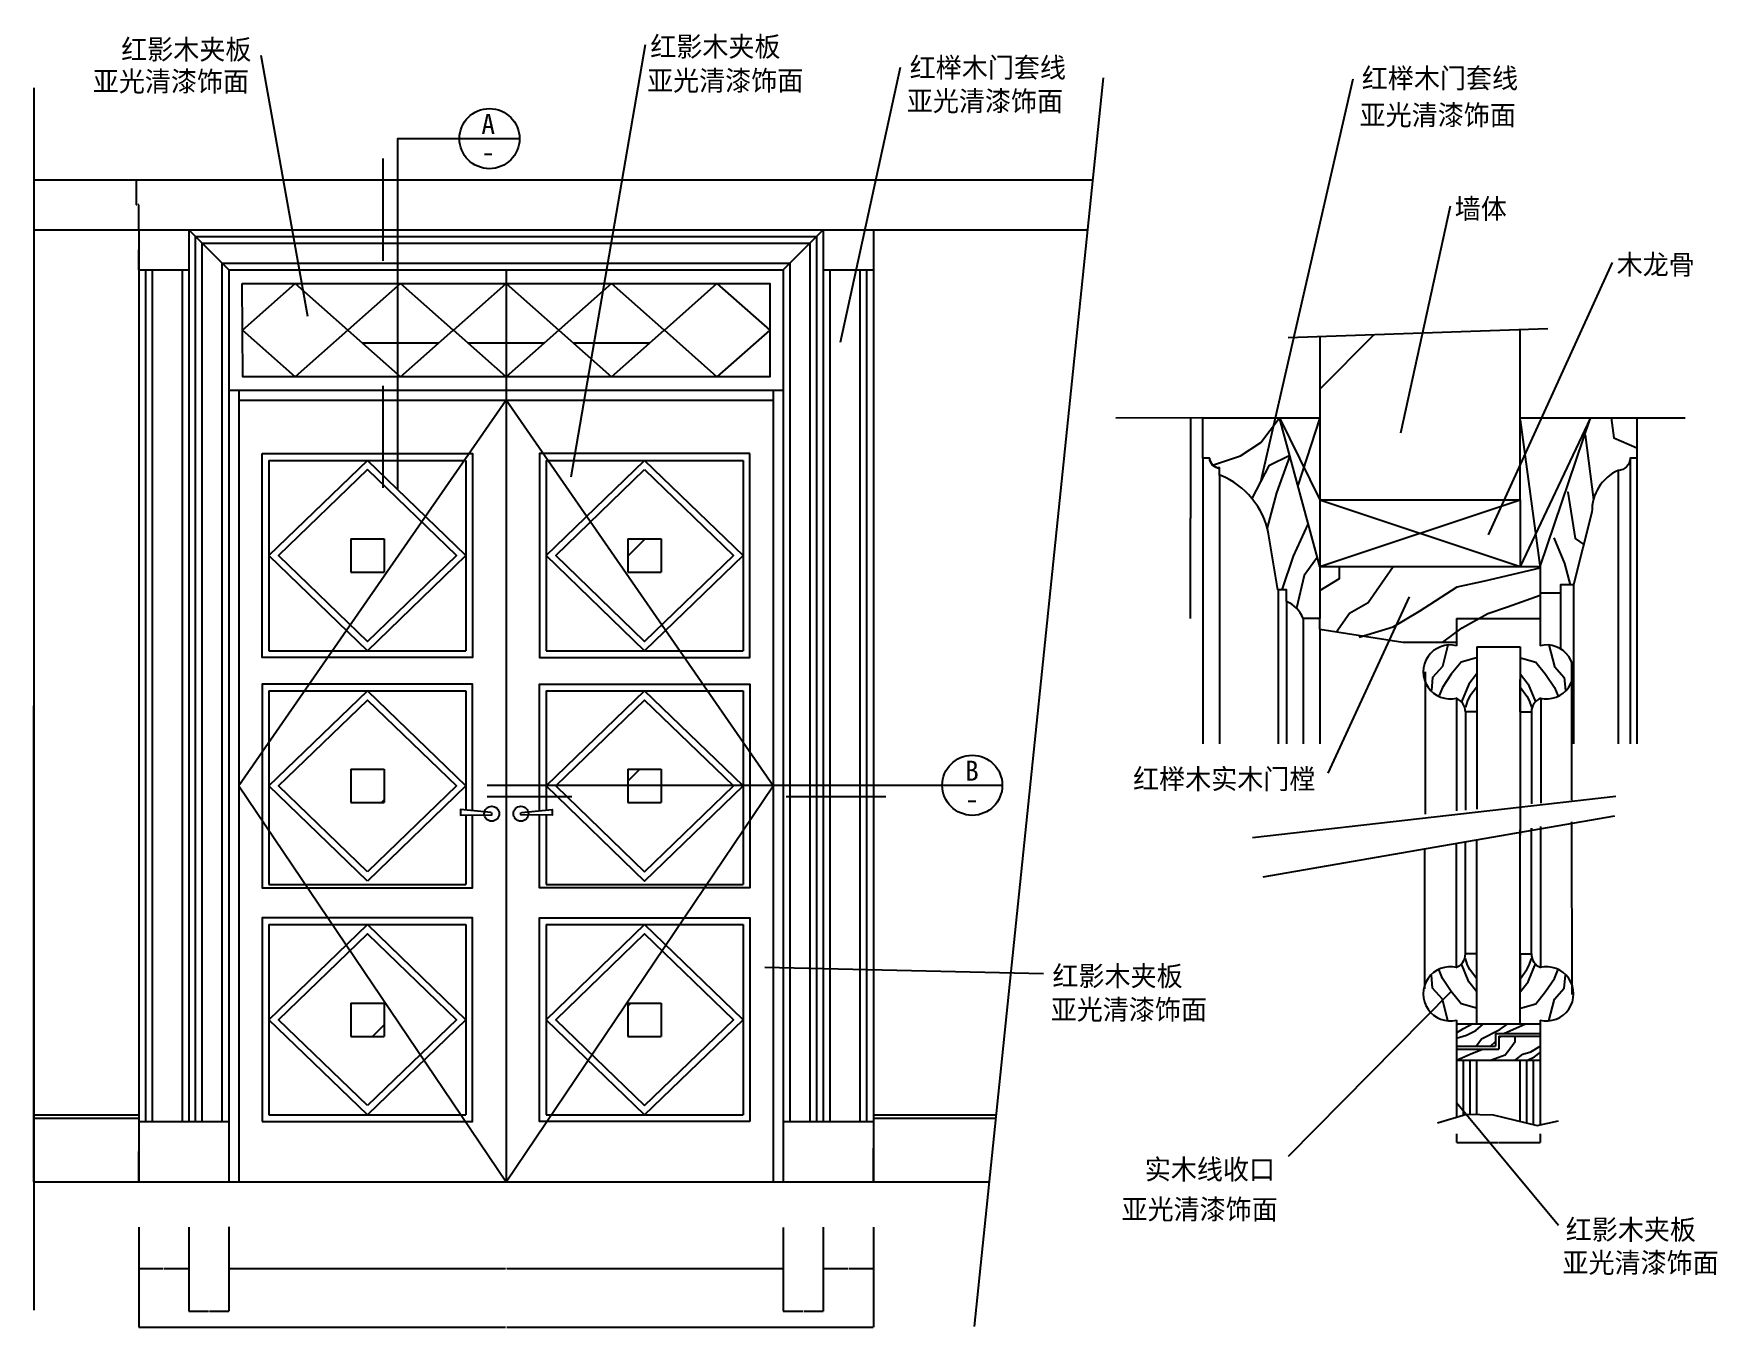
# Model space of a CAD drawing. Header units: metres. Extents: x 247 to 5331, y 271 to 6959.
# Drawn here: x 247 to 5289, y 3085 to 6959 of the extents above; entities that cross this region are included whole.
import ezdxf

# ---------------------------------------------------------------- set-up
doc = ezdxf.new("R2010")
doc.units = ezdxf.units.M
for name, color, linetype in [('2', 2, 'Continuous'), ('3', 3, 'Continuous'), ('4', 4, 'Continuous'), ('BH', 3, 'Continuous'), ('DIM', 3, 'Continuous'), ('TEXT', 3, 'Continuous')]:
    doc.layers.add(name, color=color, linetype=linetype)
doc.dimstyles.get("Standard").update_dxf_attribs({"dimtxt": 2.5, "dimasz": 2.5, "dimexe": 1.25, "dimexo": 0.625, "dimtad": 1, "dimcen": 2.5, "dimazin": 3, "dimtfac": 1, "dimtmove": 0, "dimatfit": 3})

# ---------------------------------------------------------------- blocks, each defined once
blk = doc.blocks.new('*D1')
for p, q in [((247.24, 6371.01), (247.24, 4946.01)), ((246.99, 4946.01), (246.74, 4946.01)), ((247.24, 3521.01), (247.24, 4946.01)), ((247.24, 4946.01), (247.24, 4946.01)), ((247.49, 4946.01), (247.74, 4946.01))]:
    blk.add_line(p, q)
at = {"layer": 'Defpoints'}
for p in [(247.24, 6371.01), (247.24, 4946.01), (247.24, 3521.01)]:
    blk.add_point(p, dxfattribs=at)
at = {"layer": 'DIM', "insert": (247.24, 4947.135), "char_height": 1, "attachment_point": 5}
blk.add_mtext('0', dxfattribs=at)
blk = doc.blocks.new('*D2')
for p, q in [((2761.38, 3721.01), (2761.38, 3621.01)), ((2761.13, 3621.01), (2760.88, 3621.01)), ((2761.38, 3521.01), (2761.38, 3621.01)), ((2761.38, 3621.01), (2761.38, 3621.01)), ((2761.63, 3621.01), (2761.88, 3621.01))]:
    blk.add_line(p, q)
at = {"layer": 'Defpoints'}
for p in [(2761.38, 3721.01), (2761.38, 3621.01), (2761.38, 3521.01)]:
    blk.add_point(p, dxfattribs=at)
at = {"layer": 'DIM', "insert": (2761.38, 3622.135), "char_height": 1, "attachment_point": 5}
blk.add_mtext('0', dxfattribs=at)
blk = doc.blocks.new('*D3')
for p, q in [((561.38, 3701.01), (561.38, 3611.01)), ((561.13, 3611.01), (560.88, 3611.01)), ((561.38, 3521.01), (561.38, 3611.01)), ((561.38, 3611.01), (561.38, 3611.01)), ((561.63, 3611.01), (561.88, 3611.01))]:
    blk.add_line(p, q)
at = {"layer": 'Defpoints'}
for p in [(561.38, 3701.01), (561.38, 3611.01), (561.38, 3521.01)]:
    blk.add_point(p, dxfattribs=at)
at = {"layer": 'DIM', "insert": (561.38, 3612.135), "char_height": 1, "attachment_point": 5}
blk.add_mtext('0', dxfattribs=at)
blk = doc.blocks.new('*D5')
for p, q in [((831.38, 3386.12), (831.38, 3261.02)), ((2491.38, 3384.28), (2491.38, 3261.02)), ((831.63, 3261.02), (1659.38, 3261.02)), ((1663.38, 3261.02), (2491.13, 3261.02))]:
    blk.add_line(p, q)
at = {"layer": 'Defpoints'}
for p in [(831.38, 3386.12), (2491.38, 3384.28), (831.38, 3261.02)]:
    blk.add_point(p, dxfattribs=at)
at = {"layer": 'DIM', "insert": (1661.38, 3261.02), "char_height": 1, "attachment_point": 5}
blk.add_mtext('1660', dxfattribs=at)
blk = doc.blocks.new('*D6')
for p, q in [((561.38, 3309.69), (561.38, 3085.6)), ((2761.38, 3309.69), (2761.38, 3085.6)), ((561.63, 3085.6), (1659.38, 3085.6)), ((1663.38, 3085.6), (2761.13, 3085.6))]:
    blk.add_line(p, q)
at = {"layer": 'Defpoints'}
for p in [(561.38, 3309.69), (2761.38, 3309.69), (561.38, 3085.6)]:
    blk.add_point(p, dxfattribs=at)
at = {"layer": 'DIM', "insert": (1661.38, 3085.6), "char_height": 1, "attachment_point": 5}
blk.add_mtext('2200', dxfattribs=at)
blk = doc.blocks.new('*D7')
for p, q in [((711.38, 3384.42), (711.38, 3133.52)), ((831.38, 3386.12), (831.38, 3133.52)), ((711.63, 3133.52), (769.88, 3133.52)), ((772.88, 3133.52), (831.13, 3133.52))]:
    blk.add_line(p, q)
at = {"layer": 'Defpoints'}
for p in [(711.38, 3384.42), (831.38, 3386.12), (711.38, 3133.52)]:
    blk.add_point(p, dxfattribs=at)
at = {"layer": 'DIM', "insert": (771.38, 3133.52), "char_height": 1, "attachment_point": 5}
blk.add_mtext('120', dxfattribs=at)
blk = doc.blocks.new('*D8')
for p, q in [((561.38, 3384.42), (561.38, 3261.02)), ((711.38, 3384.42), (711.38, 3261.02)), ((561.63, 3261.02), (634.88, 3261.02)), ((637.88, 3261.02), (711.13, 3261.02))]:
    blk.add_line(p, q)
at = {"layer": 'Defpoints'}
for p in [(561.38, 3384.42), (711.38, 3384.42), (561.38, 3261.02)]:
    blk.add_point(p, dxfattribs=at)
at = {"layer": 'DIM', "insert": (636.38, 3261.02), "char_height": 1, "attachment_point": 5}
blk.add_mtext('150', dxfattribs=at)
blk = doc.blocks.new('*D11')
for p, q in [((2611.38, 3384.42), (2611.38, 3133.52)), ((2491.38, 3314.26), (2491.38, 3133.52)), ((2491.63, 3133.52), (2549.88, 3133.52)), ((2552.88, 3133.52), (2611.13, 3133.52))]:
    blk.add_line(p, q)
at = {"layer": 'Defpoints'}
for p in [(2611.38, 3384.42), (2491.38, 3314.26), (2491.38, 3133.52)]:
    blk.add_point(p, dxfattribs=at)
at = {"layer": 'DIM', "insert": (2551.38, 3133.52), "char_height": 1, "attachment_point": 5}
blk.add_mtext('120', dxfattribs=at)
blk = doc.blocks.new('*D16')
for p, q in [((2611.38, 3384.42), (2611.38, 3261.02)), ((2761.38, 3385.34), (2761.38, 3261.02)), ((2611.63, 3261.02), (2684.88, 3261.02)), ((2687.88, 3261.02), (2761.13, 3261.02))]:
    blk.add_line(p, q)
at = {"layer": 'Defpoints'}
for p in [(2611.38, 3384.42), (2761.38, 3385.34), (2611.38, 3261.02)]:
    blk.add_point(p, dxfattribs=at)
at = {"layer": 'DIM', "insert": (2686.38, 3261.02), "char_height": 1, "attachment_point": 5}
blk.add_mtext('150', dxfattribs=at)
blk = doc.blocks.new('*D17')
for p, q in [((561.38, 6371.01), (561.38, 6311.01)), ((561.13, 6311.01), (560.88, 6311.01)), ((561.38, 6251.01), (561.38, 6311.01)), ((561.38, 6311.01), (561.38, 6311.01)), ((561.63, 6311.01), (561.88, 6311.01))]:
    blk.add_line(p, q)
at = {"layer": 'Defpoints'}
for p in [(561.38, 6371.01), (561.38, 6311.01), (561.38, 6251.01)]:
    blk.add_point(p, dxfattribs=at)
at = {"layer": 'DIM', "insert": (561.38, 6312.135), "char_height": 1, "attachment_point": 5}
blk.add_mtext('0', dxfattribs=at)
blk = doc.blocks.new('*D18')
for p, q in [((553.88, 6521.01), (553.88, 6446.01)), ((556.13, 6446.01), (553.63, 6446.01)), ((561.63, 6446.01), (559.13, 6446.01)), ((561.38, 6371.01), (561.38, 6446.01))]:
    blk.add_line(p, q)
at = {"layer": 'Defpoints'}
for p in [(553.88, 6521.01), (561.38, 6446.01), (561.38, 6371.01)]:
    blk.add_point(p, dxfattribs=at)
at = {"layer": 'DIM', "insert": (557.63, 6446.01), "char_height": 1, "attachment_point": 5}
blk.add_mtext('7,5', dxfattribs=at)
blk = doc.blocks.new('*D19')
for p, q in [((3711.2, 5807.85), (3711.2, 5507.85)), ((3710.95, 5507.85), (3710.7, 5507.85)), ((3711.2, 5207.85), (3711.2, 5507.85)), ((3711.2, 5507.85), (3711.2, 5507.85)), ((3711.45, 5507.85), (3711.7, 5507.85))]:
    blk.add_line(p, q)
at = {"layer": 'Defpoints'}
for p in [(3711.2, 5807.85), (3711.2, 5507.85), (3711.2, 5207.85)]:
    blk.add_point(p, dxfattribs=at)
at = {"layer": 'DIM', "insert": (3711.2, 5508.975), "char_height": 1, "attachment_point": 5}
blk.add_mtext('120', dxfattribs=at)
blk = doc.blocks.new('*D20')
for p, q in [((4508.32, 3664.49), (4508.32, 3638.17)), ((4508.57, 3638.17), (4632.32, 3638.17)), ((4634.32, 3638.17), (4758.07, 3638.17)), ((4758.32, 3664.49), (4758.32, 3638.17))]:
    blk.add_line(p, q)
at = {"layer": 'Defpoints'}
for p in [(4508.32, 3664.49), (4508.32, 3638.17), (4758.32, 3664.49)]:
    blk.add_point(p, dxfattribs=at)
at = {"layer": 'DIM', "insert": (4633.32, 3638.17), "char_height": 1, "attachment_point": 5}
blk.add_mtext('50', dxfattribs=at)
blk = doc.blocks.new('*D22')
for p, q in [((4698.32, 5122.34), (4698.32, 4558.17)), ((4698.07, 4558.17), (4697.82, 4558.17)), ((4698.32, 3993.99), (4698.32, 4558.17)), ((4698.32, 4558.17), (4698.32, 4558.17)), ((4698.57, 4558.17), (4698.82, 4558.17))]:
    blk.add_line(p, q)
at = {"layer": 'Defpoints'}
for p in [(4698.32, 5122.34), (4698.32, 4558.17), (4698.32, 3993.99)]:
    blk.add_point(p, dxfattribs=at)
at = {"layer": 'DIM', "insert": (4698.32, 4559.295), "char_height": 1, "attachment_point": 5}
blk.add_mtext('400', dxfattribs=at)
blk = doc.blocks.new('*D23')
for p, q in [((4698.32, 5122.34), (4698.32, 5025.2)), ((4698.07, 5025.2), (4697.82, 5025.2)), ((4698.32, 5025.2), (4698.86, 5025.2)), ((4698.86, 4928.06), (4698.86, 5025.2)), ((4699.11, 5025.2), (4699.36, 5025.2))]:
    blk.add_line(p, q)
at = {"layer": 'Defpoints'}
for p in [(4698.32, 5122.34), (4698.32, 5025.2), (4698.86, 4928.06)]:
    blk.add_point(p, dxfattribs=at)
at = {"layer": 'DIM', "insert": (4698.59, 5026.325), "char_height": 1, "attachment_point": 5}
blk.add_mtext('40', dxfattribs=at)
blk = doc.blocks.new('*D24')
for p, q in [((4698.32, 4202.95), (4698.32, 4098.47)), ((4698.07, 4098.47), (4697.82, 4098.47)), ((4698.32, 3993.99), (4698.32, 4098.47)), ((4698.32, 4098.47), (4698.32, 4098.47)), ((4698.57, 4098.47), (4698.82, 4098.47))]:
    blk.add_line(p, q)
at = {"layer": 'Defpoints'}
for p in [(4698.32, 4202.95), (4698.32, 4098.47), (4698.32, 3993.99)]:
    blk.add_point(p, dxfattribs=at)
at = {"layer": 'DIM', "insert": (4698.32, 4099.595), "char_height": 1, "attachment_point": 5}
blk.add_mtext('40', dxfattribs=at)

msp = doc.modelspace()

# ---------------------------------------------------------------- hatches: boundary and pattern name
at = {"layer": 'BH'}
h = msp.add_hatch(dxfattribs=at)
h.set_pattern_fill('LINE', scale=100)
h.paths.add_polyline_path([(1503.23, 6071.01), (1345.65, 6211.01), (1187.77, 6071.01), (1345.73, 5931.01)])
h.paths.add_polyline_path([(1661.38, 5931.02), (1661.4, 5931.01), (1819.35, 6071.01), (1661.48, 6211.01), (1661.38, 6210.92)])
h.paths.add_polyline_path([(1977.31, 6211.01), (1819.43, 6071.01), (1977.39, 5931.01), (2134.89, 6071.01)])
h.paths.add_polyline_path([(1661.38, 6210.92), (1503.89, 6071.01), (1661.38, 5931.02)])
h = msp.add_hatch(dxfattribs=at)
h.set_pattern_fill('ANSI32', scale=200)
h.paths.add_polyline_path([(4698.32, 5563.01), (4698.32, 6072.72), (4098.32, 6051.85), (4098.32, 5563.01)])
h = msp.add_hatch(dxfattribs=at)
h.set_pattern_fill('ANSI31', scale=50)
h.paths.add_polyline_path([(1296.38, 5346.01), (1296.38, 5446.01), (1196.38, 5446.01), (1196.38, 5346.01)])
h = msp.add_hatch(dxfattribs=at)
h.set_pattern_fill('ANSI31', scale=50)
h.paths.add_polyline_path([(2126.38, 5346.01), (2126.38, 5446.01), (2026.38, 5446.01), (2026.38, 5346.01)])
h = msp.add_hatch(dxfattribs=at)
h.set_pattern_fill('ANSI31', scale=50)
h.paths.add_polyline_path([(1296.38, 4656.01), (1296.38, 4756.01), (1196.38, 4756.01), (1196.38, 4656.01)])
h = msp.add_hatch(dxfattribs=at)
h.set_pattern_fill('ANSI31', scale=50)
h.paths.add_polyline_path([(2126.38, 4656.01), (2126.38, 4756.01), (2026.38, 4756.01), (2026.38, 4656.01)])
h = msp.add_hatch(dxfattribs=at)
h.set_pattern_fill('ANSI31', scale=50)
h.paths.add_polyline_path([(1296.38, 3956.01), (1296.38, 4056.01), (1196.38, 4056.01), (1196.38, 3956.01)])
h = msp.add_hatch(dxfattribs=at)
h.set_pattern_fill('ANSI31', scale=50)
h.paths.add_polyline_path([(2126.38, 3956.01), (2126.38, 4056.01), (2026.38, 4056.01), (2026.38, 3956.01)])

# ---------------------------------------------------------------- linework, layer by layer
at = {"layer": '2'}
msp.add_line((247.24, 3521.01), (3108.03, 3521.01), dxfattribs=at)
msp.add_lwpolyline([(4098.32, 6051.85), (4098.32, 5563.01), (4698.32, 5563.01), (4698.32, 6072.72)], dxfattribs=at)
at = {"layer": '3'}
for p, q in [((3449.65, 6826.03), (3063.25, 3087.86)), ((247.24, 6796.2), (247.24, 3136.3)), ((711.38, 6371.01), (831.38, 6251.01)), ((2491.38, 6251.01), (2611.38, 6371.01)), ((581.38, 6251.01), (581.38, 3701.01)), ((601.38, 6251.01), (601.38, 3701.01)), ((691.38, 6251.01), (691.38, 3701.01)), ((2631.38, 6251.01), (2631.38, 3701.01)), ((2721.38, 6251.01), (2721.38, 3701.01)), ((2741.38, 6251.01), (2741.38, 3701.01)), ((4004.04, 6048.57), (4781.51, 6075.61)), ((861.38, 5891.01), (861.38, 3521.01)), ((2461.38, 5891.01), (2461.38, 3521.01)), ((3748.32, 5687.85), (3748.32, 4832.24)), ((3748.32, 5687.85), (3748.32, 4832.24)), ((4991.65, 5650.86), (4991.65, 4832.24)), ((5027.45, 5687.85), (5027.45, 4832.24)), ((5048.32, 5687.85), (5048.32, 4832.24)), ((3798.32, 5636.11), (3798.32, 4832.24)), ((3798.32, 5636.11), (3798.32, 4832.24)), ((4858.7, 5307.85), (4858.7, 4832.24)), ((3973.32, 5292.86), (3973.32, 4832.24)), ((3973.32, 5257.85), (3973.32, 4832.24)), ((3998.32, 5258.59), (3998.32, 4832.24)), ((3998.32, 5258.59), (3998.32, 4832.24)), ((4819.08, 5282.85), (4819.08, 5116.78)), ((4048.32, 5207.85), (4048.32, 4832.24)), ((4098.32, 5175.93), (4098.32, 4832.24)), ((4568.32, 5122.34), (4568.32, 4636.75)), ((4698.32, 5122.34), (4698.32, 4648.86)), ((4413.91, 5047.49), (4413.91, 4621.86)), ((4852.67, 5077.17), (4852.02, 4663.69)), ((4508.32, 4969), (4508.32, 4631.17)), ((4760.58, 4968.48), (4760.58, 4654.65)), ((4534.64, 4928.06), (4534.64, 4633.62)), ((4732.01, 4928.06), (4732.01, 4651.99)), ((3896.68, 4551.16), (4984.91, 4675.54)), ((3928.62, 4434.21), (4982.36, 4616.34)), ((4853.96, 4081.63), (4853.15, 4598.2)), ((4534.64, 4202.95), (4534.64, 4538.96)), ((4568.32, 3993.99), (4568.32, 4544.78)), ((4698.32, 3993.99), (4698.32, 4575.09)), ((4732.01, 4202.95), (4732.01, 4579.98)), ((4760.58, 4162.52), (4760.58, 4584.13)), ((4413.03, 4098.11), (4413.03, 4517.94)), ((4508.32, 4162), (4508.32, 4534.41)), ((247.24, 3711.01), (561.38, 3711.01)), ((2761.38, 3711.01), (3127.67, 3711.01))]:
    msp.add_line(p, q, dxfattribs=at)
for points in [[(731.38, 3701.01), (731.38, 6351.01), (2591.38, 6351.01), (2591.38, 3701.01)], [(751.38, 3701.01), (751.38, 6331.01), (2571.38, 6331.01), (2571.38, 3701.01)], [(811.38, 3701.01), (811.38, 6271.01), (2511.38, 6271.01), (2511.38, 3701.01)], [(872.23, 6071.01), (1029.82, 6211.01), (1187.69, 6071.01), (1029.74, 5931.01), (872.23, 6071.01)], [(1503.23, 6071.01), (1345.65, 6211.01), (1187.77, 6071.01), (1345.73, 5931.01), (1503.23, 6071.01)], [(1503.89, 6071.01), (1661.48, 6211.01), (1819.35, 6071.01), (1661.4, 5931.01), (1503.89, 6071.01)], [(2134.89, 6071.01), (1977.31, 6211.01), (1819.43, 6071.01), (1977.39, 5931.01), (2134.89, 6071.01)], [(2135.55, 6071.01), (2293.14, 6211.01), (2451.01, 6071.01), (2293.06, 5931.01), (2135.55, 6071.01)], [(1246.38, 5681.01), (951.38, 5396.01), (1246.38, 5111.01), (1541.38, 5396.01), (1246.38, 5681.01)], [(2076.38, 5681.01), (2371.38, 5396.01), (2076.38, 5111.01), (1781.38, 5396.01), (2076.38, 5681.01)], [(1561.38, 4632.07), (1561.38, 5011.01), (931.38, 5011.01), (931.38, 4401.01), (1561.38, 4401.01), (1561.38, 4618.8)], [(1761.38, 4631.9), (1761.38, 5011.01), (2391.38, 5011.01), (2391.38, 4401.01), (1761.38, 4401.01), (1761.38, 4618.83)], [(1246.38, 4421.01), (951.38, 4706.01), (1246.38, 4991.01), (1541.38, 4706.01), (1246.38, 4421.01)], [(2076.38, 4421.01), (2371.38, 4706.01), (2076.38, 4991.01), (1781.38, 4706.01), (2076.38, 4421.01)], [(1246.38, 3721.01), (951.38, 4006.01), (1246.38, 4291.01), (1541.38, 4006.01), (1246.38, 3721.01)], [(2076.38, 3721.01), (2371.38, 4006.01), (2076.38, 4291.01), (1781.38, 4006.01), (2076.38, 3721.01)]]:
    msp.add_lwpolyline(points, dxfattribs=at)
for points in [[(871.57, 6211.01), (2451.38, 6211.01), (2451.38, 5931.01), (872.89, 5931.01)], [(871.57, 6211.01), (2451.38, 6211.01), (2451.38, 5931.01), (872.89, 5931.01)], [(931.38, 5701.01), (1561.38, 5701.01), (1561.38, 5091.01), (931.38, 5091.01)], [(2391.38, 5701.01), (1761.38, 5701.01), (1761.38, 5091.01), (2391.38, 5091.01)], [(1246.38, 5653.2), (980.17, 5396.01), (1246.38, 5138.82), (1512.6, 5396.01)], [(2076.38, 5653.2), (2342.6, 5396.01), (2076.38, 5138.82), (1810.17, 5396.01)], [(1246.38, 4448.82), (980.17, 4706.01), (1246.38, 4963.2), (1512.6, 4706.01)], [(2076.38, 4448.82), (2342.6, 4706.01), (2076.38, 4963.2), (1810.17, 4706.01)], [(931.38, 3701.01), (1561.38, 3701.01), (1561.38, 4311.01), (931.38, 4311.01)], [(2391.38, 3701.01), (1761.38, 3701.01), (1761.38, 4311.01), (2391.38, 4311.01)], [(1246.38, 3748.82), (980.17, 4006.01), (1246.38, 4263.2), (1512.6, 4006.01)], [(2076.38, 3748.82), (2342.6, 4006.01), (2076.38, 4263.2), (1810.17, 4006.01)]]:
    msp.add_lwpolyline(points, close=True, dxfattribs=at)
at = {"layer": '4'}
for p, q in [((247.24, 6521.01), (3418.12, 6521.01)), ((247.24, 6371.01), (3402.61, 6371.01)), ((561.38, 6371.01), (561.38, 3521.01)), ((711.38, 6371.01), (711.38, 3701.01)), ((2611.38, 6371.01), (2611.38, 3701.01)), ((2761.38, 6371.01), (2761.38, 3521.01)), ((561.38, 6251.01), (711.38, 6251.01)), ((831.38, 6251.01), (831.38, 3521.01)), ((831.38, 6251.01), (2491.38, 6251.01)), ((1661.38, 6251.01), (1661.38, 3521.01)), ((2491.38, 6251.01), (2491.38, 3521.01)), ((2611.38, 6251.01), (2761.38, 6251.01)), ((833.08, 5891.01), (2488.56, 5891.01)), ((861.38, 5861.01), (2461.38, 5861.01)), ((3748.32, 5807.85), (3487.53, 5807.69)), ((4098.32, 5363.01), (3978.02, 5807.85)), ((4758.32, 5363.01), (4908.65, 5807.85)), ((5048.32, 5807.85), (5192.21, 5807.85)), ((951.38, 5681.01), (1541.38, 5681.01)), ((951.38, 5681.01), (951.38, 5111.01)), ((1541.38, 5681.01), (1541.38, 5111.01)), ((1781.38, 5681.01), (2371.38, 5681.01)), ((1781.38, 5681.01), (1781.38, 5111.01)), ((2371.38, 5681.01), (2371.38, 5111.01)), ((4098.32, 5563.01), (4098.32, 5207.85)), ((4698.32, 5563.01), (4698.32, 5363.01)), ((4698.32, 5563.01), (4698.32, 5363.01)), ((4098.32, 5363.01), (4758.32, 5363.01)), ((4758.32, 5363.01), (4758.32, 5125.98)), ((4098.32, 5175.93), (4098.32, 5207.85)), ((4508.32, 5207.85), (4758.32, 5207.85)), ((4508.32, 5207.85), (4508.32, 5125.98)), ((951.38, 5111.01), (1541.38, 5111.01)), ((1781.38, 5111.01), (2371.38, 5111.01)), ((4568.32, 5122.34), (4698.32, 5122.34)), ((4611.34, 5122.34), (4698.32, 5122.34)), ((4048.32, 5046.35), (4048.32, 5046.35)), ((951.38, 4991.01), (1541.38, 4991.01)), ((951.38, 4991.01), (951.38, 4411.01)), ((1541.38, 4991.01), (1541.38, 4634.17)), ((1781.38, 4991.01), (1781.38, 4634)), ((1781.38, 4991.01), (2371.38, 4991.01)), ((2371.38, 4991.01), (2371.38, 4411.01)), ((4567.78, 4928.06), (4534.64, 4928.06)), ((4698.86, 4928.06), (4732.01, 4928.06)), ((1541.38, 4618.46), (1541.38, 4411.01)), ((1781.38, 4618.49), (1781.38, 4411.01)), ((4732.01, 4579.98), (4732.01, 4571.48)), ((951.38, 4411.01), (1541.38, 4411.01)), ((1781.38, 4411.01), (2371.38, 4411.01)), ((951.38, 4291.01), (1541.38, 4291.01)), ((951.38, 4291.01), (951.38, 3721.01)), ((1541.38, 4291.01), (1541.38, 3721.01)), ((1781.38, 4291.01), (2371.38, 4291.01)), ((1781.38, 4291.01), (1781.38, 3721.01)), ((2371.38, 4291.01), (2371.38, 3721.01)), ((4567.78, 4202.95), (4534.64, 4202.95)), ((4698.86, 4202.95), (4732.01, 4202.95)), ((4508.32, 4005.02), (4508.32, 3714.23)), ((4758.32, 4005.02), (4758.32, 3690.97)), ((4624.39, 3964.36), (4624.39, 3926.91)), ((4634.78, 3956.54), (4634.78, 3917.55)), ((4568.32, 3722.26), (4568.32, 3884.78)), ((4698.32, 3701.53), (4698.32, 3884.78)), ((247.24, 3721.01), (561.38, 3721.01)), ((561.38, 3701.01), (831.38, 3701.01)), ((951.38, 3721.01), (1541.38, 3721.01)), ((1781.38, 3721.01), (2371.38, 3721.01)), ((2491.38, 3701.01), (2761.38, 3701.01)), ((2761.38, 3721.01), (3128.7, 3721.01))]:
    msp.add_line(p, q, dxfattribs=at)
for points in [[(4098.32, 5207.85), (4048.32, 5207.85, 0.21), (3998.32, 5258.59), (3998.32, 5292.86), (3973.15, 5292.86), (3945.12, 5461.42, 0.25), (3802, 5636.11), (3798.32, 5636.11), (3798.32, 5658.15, -0.41), (3768.62, 5687.85), (3748.32, 5687.85), (3748.32, 5807.85), (4098.32, 5807.85)], [(4698.32, 5807.85), (5048.32, 5807.85), (5048.32, 5687.85), (5027.45, 5687.85, -0.41), (4991.65, 5650.86, 0.3), (4913.55, 5526.27), (4858.7, 5307.85), (4819.08, 5307.85), (4819.08, 5282.85), (4758.32, 5282.85)]]:
    msp.add_lwpolyline(points, format="xyb", dxfattribs=at)
for points in [[(4598.32, 5207.85), (4758.32, 5207.85)], [(4098.32, 5175.93), (4346.65, 5137.01), (4508.32, 5137.01)], [(1616.78, 4626.24), (1524.63, 4635.93), (1524.63, 4618.17), (1618.4, 4619.78), (1618.4, 4626.24)], [(1707.58, 4626.24), (1799.73, 4635.93), (1799.73, 4618.17), (1705.96, 4619.78), (1705.96, 4626.24)], [(4508.32, 3993.99), (4758.32, 3993.99)], [(4624.39, 3964.36), (4758.32, 3964.36)], [(4634.78, 3956.54), (4758.32, 3956.54)], [(4508.32, 3926.91), (4624.39, 3926.91)], [(4508.32, 3917.55), (4634.78, 3917.55)], [(4508.32, 3884.78), (4758.32, 3884.78)]]:
    msp.add_lwpolyline(points, dxfattribs=at)
for centre in [(1618.43, 4622.92), (1705.93, 4622.92)]:
    msp.add_circle(centre, 22.5, dxfattribs=at)
for centre, radius, start, end in [((3798.32, 5687.85), 29.7, 180, 270), ((4489.13, 5047.49), 80.8, 76.26, 283.74), ((4777.51, 5047.49), 80.8, 256.26, 103.74), ((4491.74, 4928.06), 42.89, 360, 70.49), ((4774.9, 4928.06), 42.89, 109.51, 180), ((4491.74, 4202.95), 42.89, 289.51, 0), ((4774.9, 4202.95), 42.89, 180, 250.49), ((4489.13, 4083.51), 80.8, 76.26, 283.74), ((4777.51, 4083.51), 80.8, 256.26, 103.74)]:
    msp.add_arc(centre, radius, start, end, dxfattribs=at)
at = {"layer": 'BH'}
for p, q in [((3978.02, 5807.85), (4098.32, 5563.01)), ((4098.32, 5807.85), (4032.79, 5605.35)), ((4908.65, 5807.85), (4698.32, 5363.01)), ((4698.32, 5802.58), (4758.32, 5359.43)), ((4098.32, 5363.01), (4698.32, 5563.01)), ((4098.32, 5563.01), (4698.32, 5363.01)), ((1196.38, 5446.01), (1196.38, 5346.01)), ((1196.38, 5446.01), (1296.38, 5446.01)), ((1296.38, 5446.01), (1296.38, 5346.01)), ((2026.38, 5446.01), (2026.38, 5346.01)), ((2026.38, 5446.01), (2126.38, 5446.01)), ((2126.38, 5446.01), (2126.38, 5346.01)), ((1196.38, 5346.01), (1296.38, 5346.01)), ((2026.38, 5346.01), (2126.38, 5346.01)), ((4698.32, 5122.34), (4698.32, 4892.4)), ((1196.38, 4756.01), (1296.38, 4756.01)), ((1196.38, 4756.01), (1196.38, 4656.01)), ((1296.38, 4756.01), (1296.38, 4656.01)), ((2026.38, 4756.01), (2126.38, 4756.01)), ((2026.38, 4756.01), (2026.38, 4656.01)), ((2126.38, 4756.01), (2126.38, 4656.01)), ((1196.38, 4656.01), (1296.38, 4656.01)), ((2026.38, 4656.01), (2126.38, 4656.01)), ((1196.38, 4056.01), (1296.38, 4056.01)), ((1196.38, 4056.01), (1196.38, 3956.01)), ((1296.38, 4056.01), (1296.38, 3956.01)), ((2026.38, 4056.01), (2126.38, 4056.01)), ((2026.38, 4056.01), (2026.38, 3956.01)), ((2126.38, 4056.01), (2126.38, 3956.01)), ((1196.38, 3956.01), (1296.38, 3956.01)), ((2026.38, 3956.01), (2126.38, 3956.01)), ((4528.32, 3720.2), (4528.32, 3884.78)), ((4548.32, 3722.76), (4548.32, 3884.78)), ((4718.32, 3696.69), (4718.32, 3884.78)), ((4738.32, 3691.84), (4738.32, 3884.78))]:
    msp.add_line(p, q, dxfattribs=at)
for points in [[(1661.38, 5861.01), (861.38, 4706.01), (1661.38, 3521.01), (2461.38, 4706.01), (1661.38, 5861.01)], [(3777.32, 5666.85), (3861.17, 5695.01), (3922.25, 5734.48), (3978.02, 5807.85)], [(4971.49, 5807.85), (4978.66, 5748.84), (5048.32, 5718.75)], [(4893.43, 5757.8), (4917.86, 5563.06)], [(3895.52, 5566.75), (3947.4, 5666.3), (4008.22, 5696.19)], [(4008.61, 5694.75), (3968.96, 5583.77), (3940.92, 5479.2)], [(4840.99, 5585.43), (4840.99, 5585.43), (4863.67, 5447.41), (4889.15, 5429.11)], [(3985.74, 5292.86), (4019.27, 5393.59), (4064.08, 5489.62)], [(4799.61, 5449.41), (4831.33, 5372.06), (4848.32, 5307.85)], [(4090.87, 5390.56), (4051.61, 5336.17), (4028.74, 5238.56)], [(4098.32, 5291.21), (4157.13, 5327.1), (4157.13, 5363.01)], [(4147.68, 5166.26), (4187.32, 5223.73), (4243.39, 5255.32), (4318.14, 5363.01)], [(4215.86, 5151.96), (4318.14, 5182.1), (4397.21, 5229.48), (4509.34, 5302.69), (4592.72, 5319.92), (4758.32, 5359.43)], [(4466.59, 5137.01), (4525.16, 5179.23), (4601.35, 5222.3), (4660.29, 5242.4), (4758.32, 5277.48)], [(4481.96, 5127.98), (4465.52, 5063.78), (4435.89, 5030.9), (4432.6, 4991.91)], [(4784.66, 5128.1), (4801.12, 5063.78), (4830.76, 5030.9), (4834.05, 4991.91)], [(4567.6, 5090.09), (4521.5, 5076.93), (4491.87, 5040.76), (4465.52, 5001.3), (4455.65, 4977)], [(4699.05, 5090.09), (4745.15, 5076.93), (4774.78, 5040.76), (4801.12, 5001.3), (4811, 4977)], [(4567.6, 5040.76), (4544.55, 5011.17), (4522.58, 4957.87)], [(4567.6, 5001.3), (4547.84, 4974.99), (4541.26, 4961.84), (4534.67, 4942.11)], [(4699.05, 5040.76), (4722.1, 5011.17), (4744.07, 4957.87)], [(4699.05, 5001.3), (4718.8, 4974.99), (4725.39, 4961.84), (4731.98, 4942.11)], [(4567.6, 4129.7), (4547.84, 4156.01), (4541.26, 4169.16), (4534.67, 4188.89)], [(4699.05, 4129.7), (4718.8, 4156.01), (4725.39, 4169.16), (4731.98, 4188.89)], [(4481.96, 4003.03), (4465.52, 4067.22), (4435.89, 4100.11), (4432.6, 4139.1)], [(4567.6, 4040.92), (4521.5, 4054.07), (4491.87, 4090.24), (4465.52, 4129.7), (4455.65, 4154.01)], [(4567.6, 4090.24), (4544.55, 4119.84), (4522.58, 4173.13)], [(4699.05, 4090.24), (4722.1, 4119.84), (4744.07, 4173.13)], [(4699.05, 4040.92), (4745.15, 4054.07), (4774.78, 4090.24), (4801.12, 4129.7), (4811, 4154.01)], [(4784.66, 4002.91), (4801.12, 4067.22), (4830.76, 4100.11), (4834.05, 4139.1)], [(4508.32, 3966.91), (4528.83, 3979.89), (4554.82, 3993.99)], [(4508.32, 3950.94), (4537.83, 3959.93), (4565.82, 3973.9), (4588.8, 3993.99)], [(4566.36, 3926.91), (4582.81, 3948.95), (4637.78, 3976.9), (4661.77, 3993.99)], [(4649.77, 3964.36), (4714.74, 3993.99)], [(4609.79, 3884.78), (4653.77, 3901.03), (4667.77, 3919), (4683.76, 3940.96), (4683.76, 3956.54)], [(4609.79, 3926.91), (4624.39, 3940.58)], [(4634.78, 3950.31), (4641.43, 3956.54)], [(4508.32, 3884.78), (4548.82, 3903.03), (4585.89, 3917.55)], [(4683.76, 3884.78), (4706.75, 3903.03), (4730.74, 3910.02), (4758.32, 3926.99)], [(4720.74, 3884.78), (4741.73, 3895.05), (4758.32, 3908.02)], [(4450.85, 3697.07), (4537.81, 3723.03), (4617.77, 3721.03), (4749.71, 3689.09), (4813.67, 3703.06)]]:
    msp.add_lwpolyline(points, dxfattribs=at)
at = {"layer": 'DIM'}
msp.add_line((1604.71, 4708.03), (2967.69, 4708.03), dxfattribs=at)
for points in [[(1337.23, 5596.05), (1337.23, 6644.36), (1521.69, 6644.36)], [(1521.69, 6644.36), (1701.69, 6644.36)], [(1293.62, 6278.72), (1293.62, 6585.1)], [(1293.62, 5598.21), (1293.62, 5904.59)], [(2967.69, 4708.03), (3147.69, 4708.03)], [(1605.18, 4674.3), (1858.72, 4674.3)], [(2499.95, 4674.3), (2798.51, 4674.3)]]:
    msp.add_lwpolyline(points, dxfattribs=at)
for centre in [(1611.69, 6644.36), (3057.69, 4708.03)]:
    msp.add_circle(centre, 90, dxfattribs=at)

# ---------------------------------------------------------------- texts
for s, p in [('A', (1587.61, 6657.96)), ('-', (1587.45, 6573.98)), ('B', (3036.29, 4721.63)), ('-', (3036.6, 4636.56))]:
    msp.add_text(s, height=60, dxfattribs=at).set_placement(p)
at = {"layer": 'TEXT'}
for s, p in [('红影木夹板', (2093.37, 6889.86)), ('红影木夹板', (508.88, 6881.33)), ('红榉木门套线', (2870.28, 6827.12)), ('红榉木门套线', (4224.23, 6795.2)), ('亚光清漆饰面', (423.9, 6785.76)), ('亚光清漆饰面', (2083.83, 6788.12)), ('亚光清漆饰面', (2861.8, 6726.95)), ('亚光清漆饰面', (4217.72, 6684.92)), ('墙体', (4502.7, 6404.5)), ('木龙骨', (4987.54, 6237.06)), ('红榉木实木门樘', (3539.23, 4696.92)), ('红影木夹板', (3297.76, 4106.78)), ('亚光清漆饰面', (3292.64, 4006.26)), ('实木线收口', (3574.36, 3527.85)), ('亚光清漆饰面', (3504.83, 3408.33)), ('红影木夹板', (4834.99, 3347.45)), ('亚光清漆饰面', (4825.26, 3248.46))]:
    msp.add_text(s, height=60, dxfattribs=at).set_placement(p)

# ---------------------------------------------------------------- dimensions: what is measured, and where the dimension line sits
at = {"layer": 'DIM'}
for base, p1, p2, picture, middle in [((561.38, 6446.01), (561.38, 6371.01), (553.88, 6521.01), '*D18', (557.63, 6446.01)), ((247.24, 4946.01), (247.24, 3521.01), (247.24, 6371.01), '*D1', (247.24, 4947.135)), ((561.38, 6311.01), (561.38, 6371.01), (561.38, 6251.01), '*D17', (561.38, 6312.135)), ((561.38, 3611.01), (561.38, 3701.01), (561.38, 3521.01), '*D3', (561.38, 3612.135)), ((2761.38, 3621.01), (2761.38, 3521.01), (2761.38, 3721.01), '*D2', (2761.38, 3622.135)), ((561.38, 3261.02), (561.38, 3384.42), (711.38, 3384.42), '*D8', (636.38, 3261.02)), ((711.38, 3133.52), (711.38, 3384.42), (831.38, 3386.12), '*D7', (771.38, 3133.52)), ((831.38, 3261.02), (831.38, 3386.12), (2491.38, 3384.28), '*D5', (1661.38, 3261.02)), ((2491.38, 3133.52), (2491.38, 3314.26), (2611.38, 3384.42), '*D11', (2551.38, 3133.52)), ((2611.38, 3261.02), (2611.38, 3384.42), (2761.38, 3385.34), '*D16', (2686.38, 3261.02)), ((561.38, 3085.6), (561.38, 3309.69), (2761.38, 3309.69), '*D6', (1661.38, 3085.6))]:
    dim = msp.add_linear_dim(base=base, p1=p1, p2=p2, dimstyle='Standard', dxfattribs=at)
    dim.commit()
    dim.dimension.update_dxf_attribs({"geometry": picture, "text_midpoint": middle})
for base, p1, p2, text, picture, middle in [((3711.2, 5507.85), (3711.2, 5807.85), (3711.2, 5207.85), '120', '*D19', (3711.2, 5508.975)), ((4698.32, 4558.17), (4698.32, 5122.34), (4698.32, 3993.99), '400', '*D22', (4698.32, 4559.295)), ((4698.32, 5025.2), (4698.32, 5122.34), (4698.86, 4928.06), '40', '*D23', (4698.59, 5026.325)), ((4698.32, 4098.47), (4698.32, 3993.99), (4698.32, 4202.95), '40', '*D24', (4698.32, 4099.595)), ((4508.32, 3638.17), (4508.32, 3664.49), (4758.32, 3664.49), '50', '*D20', (4633.32, 3638.17))]:
    dim = msp.add_linear_dim(base=base, p1=p1, p2=p2, text=text, dimstyle='Standard', dxfattribs=at)
    dim.commit()
    dim.dimension.update_dxf_attribs({"geometry": picture, "text_midpoint": middle})

# ---------------------------------------------------------------- leaders
at = {"layer": 'TEXT'}
for points in [[(1856.75, 5631.26), (2079.04, 6926.03)], [(1067.76, 6111.81), (927.71, 6893.16)], [(2663.45, 6035.33), (2842.63, 6858.27)], [(3921.46, 5616.53), (4198.25, 6823.3)], [(4340.97, 5763.42), (4489.71, 6443.56)], [(4603.88, 5457.97), (4974.55, 6273.86)], [(4365.6, 5272.16), (4122.47, 4744.53)], [(2436.71, 4163.27), (3271.4, 4144.45)], [(4491.87, 4090.24), (4003.77, 3596.33)], [(4508.32, 3758.31), (4813.71, 3390.67)]]:
    msp.add_leader(points, dimstyle='Standard', dxfattribs=at)

doc.saveas('drawing.dxf')
